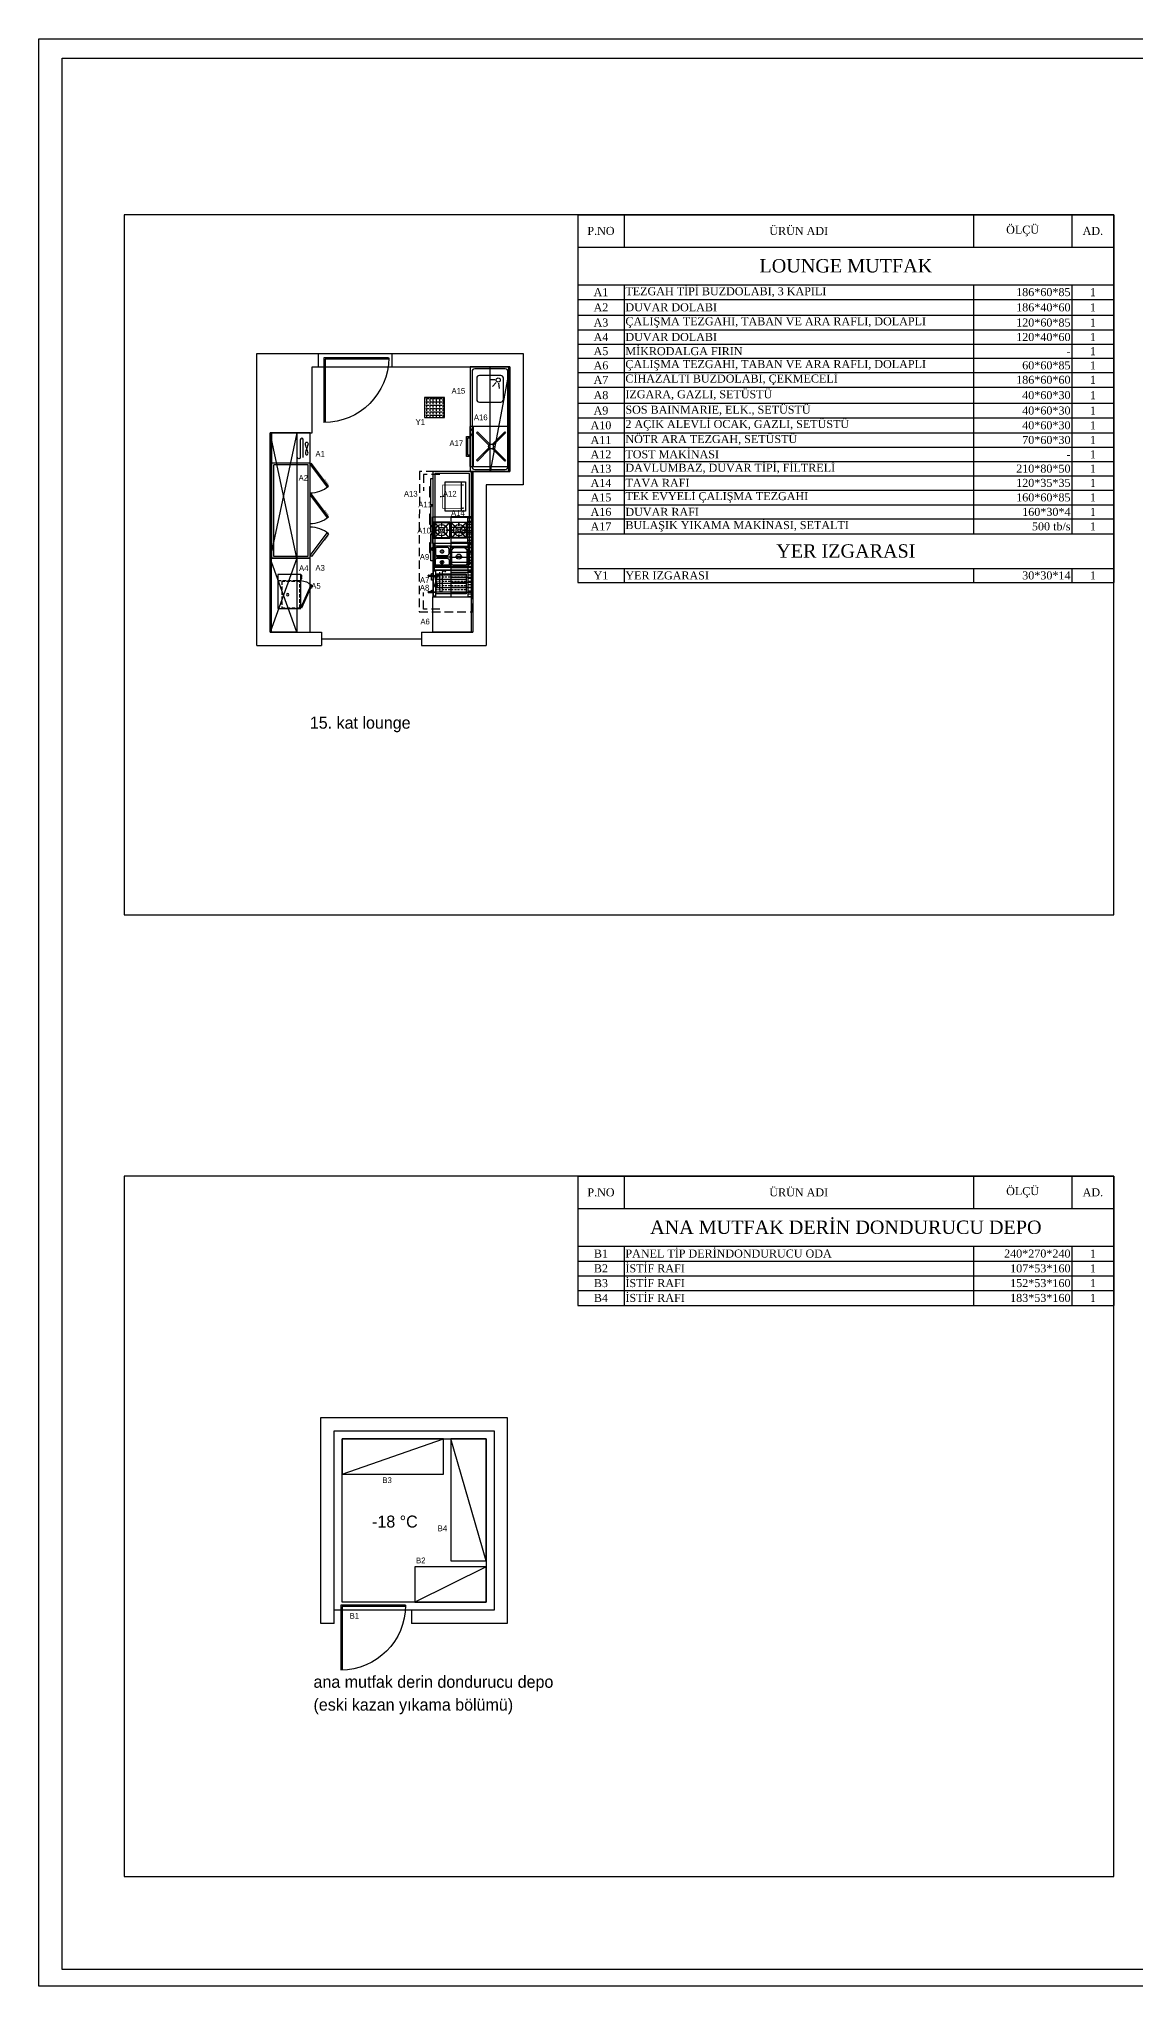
# Model space of a CAD drawing. Header units: centimetres. Extents: x 10321 to 16377, y 5009 to 10690.
# Drawn here: x 10784 to 12429, y 5009 to 7930 of the extents above; entities that cross this region are included whole.
import ezdxf
from ezdxf.enums import TextEntityAlignment as Align

# ---------------------------------------------------------------- set-up
doc = ezdxf.new("R2010")
doc.units = ezdxf.units.CM
doc.header["$MEASUREMENT"] = 0
doc.linetypes.add('DASHED', pattern=[0.75, 0.5, -0.25])
doc.linetypes.add('HIDDENX2', pattern=[19.05, 12.7, -6.35])
for name, color, linetype in [('kapı ABD', 55, 'Continuous'), ('MUTFAKEKİPMAN', 1, 'Continuous'), ('S2000-025 Antet', 7, 'Continuous')]:
    doc.layers.add(name, color=color, linetype=linetype)
doc.layers.add('xxx_Auto_Duvar_Duvar Plan Kesit', color=7, linetype='Continuous', lineweight=30)
doc.styles.add('Halil 1', font='times.ttf', dxfattribs={"height": 12})
doc.styles.add('TAKSİM', font='GOTHIC.TTF', dxfattribs={"height": 20})

# ---------------------------------------------------------------- blocks, each defined once
blk = doc.blocks.new('ertye')
at = {"color": 7}
for points in [[(5346.8, 6525.2), (5429.2, 6477.7), (5381.6, 6395.3)], [(5347.8, 6526.9), (5431.8, 6478.4), (5383.3, 6394.3)]]:
    blk.add_lwpolyline(points, dxfattribs=at)
blk.add_arc((5431.8, 6478.4), 97.1, 150, 240, dxfattribs=at)
blk = doc.blocks.new('A$C194B1B5F')
at = {"layer": 'MUTFAKEKİPMAN'}
h = blk.add_hatch(dxfattribs=at)
h.set_pattern_fill('ANSI31', color=256, scale=1.5, angle=45, style=0)
h.set_pattern_definition([(90, (-3201.7327, -4983.714), (-4.7625, 9e-16), [])])
h.paths.add_polyline_path([(40, 59.9), (40, 66.9), (0, 66.9), (0, 59.9)])
h = blk.add_hatch(dxfattribs=at)
h.set_pattern_fill('ANSI33', color=256, angle=45, style=0)
h.set_pattern_definition([(90, (-3201.7327, -4983.714), (-6.35, 1e-15), []), (90, (-3198.5577, -4980.539), (-6.35, 1e-15), [3.175, -1.5875])])
h.paths.add_polyline_path([(35.5, 57.2), (5.5, 57.2), (5.5, 12.2), (35.5, 12.2)])
h = blk.add_hatch(dxfattribs=at)
h.set_pattern_fill('ANSI32', color=256, style=0)
h.set_pattern_definition([(45, (-4252.5, -7757.06717), (-0.265165043, 0.265165043), []), (45, (-4252.3232, -7757.06717), (-0.265165043, 0.265165043), [])])
h.paths.add_polyline_path([(9.1, 7.9), (7.7, 7.9), (7.7, 6.9), (9.1, 6.9)])
h.paths.add_polyline_path([(9.1, 8.7), (8.8, 8.7), (8.8, 14.5), (8.7, 15.9), (8.1, 15.9), (8.1, 14.5), (8.1, 8.7), (7.8, 8.7), (7.7, 7.9), (9.1, 7.9)])
h.paths.add_polyline_path([(9.2, 4.9), (7.6, 4.9), (7.5, 0.8, 0.437405), (8.2, 0), (8.6, 0, 0.437405), (9.3, 0.8)])
h.paths.add_polyline_path([(9.1, 6.9), (7.7, 6.9), (7.6, 4.9), (9.2, 4.9)])
h.paths.add_polyline_path([(8.6, 17.2), (8.2, 17.2), (8.1, 15.9), (8.7, 15.9)])
h = blk.add_hatch(dxfattribs=at)
h.set_pattern_fill('ANSI32', color=256, style=0)
h.set_pattern_definition([(135, (4293.5577, -7757.06717), (0.265165043, 0.265165043), []), (135, (4293.3809, -7757.06717), (0.265165043, 0.265165043), [])])
h.paths.add_polyline_path([(32, 7.9), (33.3, 7.9), (33.4, 6.9), (31.9, 6.9)])
h.paths.add_polyline_path([(32, 8.7), (32.3, 8.7), (32.3, 14.5), (32.4, 15.9), (32.9, 15.9), (33, 14.5), (33, 8.7), (33.3, 8.7), (33.3, 7.9), (32, 7.9)])
h.paths.add_polyline_path([(31.9, 4.9), (33.4, 4.9), (33.6, 0.8, -0.437405), (32.9, 0), (32.4, 0, -0.437405), (31.7, 0.8)])
h.paths.add_polyline_path([(31.9, 6.9), (33.4, 6.9), (33.4, 4.9), (31.9, 4.9)])
h.paths.add_polyline_path([(32.5, 17.2), (32.8, 17.2), (32.9, 15.9), (32.4, 15.9)])
for p, q in [((7.5, 0.8), (7.8, 8.7)), ((7.8, 8.7), (7.5, 0.8)), ((7.8, 8.7), (8.1, 8.7)), ((8.1, 8.7), (7.8, 8.7)), ((8.1, 9.5), (8.2, 12.2)), ((8.1, 8.7), (8.1, 9.5)), ((8.2, 12.2), (8.6, 12.2)), ((8.6, 12.2), (8.2, 12.2)), ((8.8, 9.5), (8.6, 12.2)), ((8.8, 8.7), (8.8, 9.5)), ((9.1, 8.7), (8.8, 8.7)), ((9.3, 0.8), (9.1, 8.7)), ((31.7, 0.8), (32, 8.7)), ((32, 8.7), (32.3, 8.7)), ((32.3, 9.5), (32.5, 12.2)), ((32.3, 8.7), (32.3, 9.5)), ((32.8, 12.2), (32.5, 12.2)), ((32.5, 12.2), (32.8, 12.2)), ((33, 9.5), (32.8, 12.2)), ((33, 8.7), (33, 9.5)), ((33.3, 8.7), (33, 8.7)), ((33, 8.7), (33.3, 8.7)), ((33.6, 0.8), (33.3, 8.7)), ((33.3, 8.7), (33.6, 0.8)), ((8.6, 0), (8.2, 0)), ((8.2, 0), (8.6, 0)), ((32.4, 0), (32.9, 0)), ((32.9, 0), (32.4, 0))]:
    blk.add_line(p, q, dxfattribs=at)
for points in [[(0, 6.9), (40, 6.9), (40, 66.9), (0, 66.9)], [(0, 66.9), (40, 66.9), (40, 59.9), (0, 59.9)], [(5.5, 57.2), (35.5, 57.2), (35.5, 12.2), (5.5, 12.2)], [(1, 10.9), (39, 10.9), (39, 7.9), (1, 7.9)], [(5, 6.9), (15, 6.9), (15, 4.9), (5, 4.9)], [(30.1, 6.9), (33.7, 6.9), (33.7, 5.4), (30.1, 5.4)], [(31, 5.4), (32.5, 5.4), (32.5, 4), (31, 4)]]:
    blk.add_lwpolyline(points, close=True, dxfattribs=at)
for centre, start, end in [((8.2, 0.7), 175.5008, 270), ((8.2, 0.7), 175.5008, 270), ((8.6, 0.7), 270, 4.4992), ((32.4, 0.7), 175.5008, 270), ((32.9, 0.7), 270, 4.4992), ((32.9, 0.7), 270, 4.4992)]:
    blk.add_arc(centre, 0.706, start, end, dxfattribs=at)
blk = doc.blocks.new('A$C7C685114')
at = {"layer": 'MUTFAKEKİPMAN'}
h = blk.add_hatch(dxfattribs=at)
h.set_pattern_fill('ANSI31', color=256, scale=1.5, angle=45, style=0)
h.set_pattern_definition([(90, (-2258.432, -7204.478), (-4.7625, 9e-16), [])])
h.paths.add_polyline_path([(40, 55.6), (40, 62.6), (0, 62.6), (0, 55.6)])
for p, q in [((0, 62.6), (40, 62.6)), ((0, 2.6), (0, 62.6)), ((40, 62.6), (40, 2.6)), ((40, 55.6), (0, 55.6)), ((40, 2.6), (0, 2.6))]:
    blk.add_line(p, q, dxfattribs=at)
for points in [[(7.8, 54.1), (32.2, 54.1), (32.2, 29.7), (7.8, 29.7), (7.8, 54.1)], [(7.8, 4.1), (32.2, 4.1), (32.2, 28.6), (7.8, 28.6), (7.8, 4.1)]]:
    blk.add_lwpolyline(points, dxfattribs=at)
for points in [[(20.2, 53.3), (20.2, 48.4, -0.414214), (20, 48.3), (20, 48.3, -0.414214), (19.8, 48.4), (19.8, 53.3), (9.9, 53.3, 0.668179), (9.6, 52.6), (16.4, 45.8, -0.810443), (16.1, 45.5), (9, 52.6, 0.668179), (8.6, 52.4), (8.6, 42.1), (13.5, 42.1, -0.414214), (13.6, 41.9), (13.6, 41.9, -0.414214), (13.5, 41.7), (8.6, 41.7), (8.6, 31.8, 0.668179), (9.3, 31.5), (16.1, 38.3, -0.810443), (16.4, 38), (9.3, 30.9, 0.668179), (9.5, 30.5), (19.8, 30.5), (19.8, 35.4, -0.414214), (20, 35.5), (20, 35.5, -0.414214), (20.2, 35.4), (20.2, 30.5), (30.1, 30.5, 0.668179), (30.4, 31.2), (23.6, 38, -0.810443), (23.9, 38.3), (31, 31.2, 0.668179), (31.4, 31.4), (31.4, 41.7), (26.5, 41.7, -0.414214), (26.4, 41.9), (26.4, 41.9, -0.414214), (26.5, 42.1), (31.4, 42.1), (31.4, 52.4, 0.668179), (31, 52.6), (23.9, 45.5, -0.810443), (23.6, 45.8), (30.4, 52.6, 0.668179), (30.1, 53.3)], [(20.2, 5), (20.2, 9.8, 0.414214), (20, 10), (20, 10, 0.414214), (19.8, 9.8), (19.8, 5), (9.9, 5, -0.668179), (9.6, 5.7), (16.4, 12.5, 0.810443), (16.1, 12.7), (9, 5.7, -0.668179), (8.6, 5.9), (8.6, 16.1), (13.5, 16.1, 0.414214), (13.6, 16.3), (13.6, 16.4, 0.414214), (13.5, 16.6), (8.6, 16.6), (8.6, 26.4, -0.668179), (9.3, 26.7), (16.1, 19.9, 0.810443), (16.4, 20.3), (9.3, 27.3, -0.668179), (9.5, 27.7), (19.8, 27.7), (19.8, 22.9, 0.414214), (20, 22.7), (20, 22.7, 0.414214), (20.2, 22.9), (20.2, 27.7), (30.1, 27.7, -0.668179), (30.4, 27), (23.6, 20.2, 0.810443), (23.9, 20), (31, 27, -0.668179), (31.4, 26.8), (31.4, 16.6), (26.5, 16.6, 0.414214), (26.4, 16.4), (26.4, 16.3, 0.414214), (26.5, 16.1), (31.4, 16.1), (31.4, 5.9, -0.668179), (31, 5.7), (23.9, 12.7, 0.810443), (23.6, 12.5), (30.4, 5.7, -0.668179), (30.1, 5)]]:
    blk.add_lwpolyline(points, format="xyb", close=True, dxfattribs=at)
for points in [[(12.4, 2.6), (15.6, 2.6), (15.6, 1.3), (12.4, 1.3)], [(13.3, 1.3), (14.7, 1.3), (14.7, 0), (13.3, 0)], [(24.4, 2.6), (27.6, 2.6), (27.6, 1.3), (24.4, 1.3)], [(25.3, 1.3), (26.7, 1.3), (26.7, 0), (25.3, 0)]]:
    blk.add_lwpolyline(points, close=True, dxfattribs=at)
for centre, radius in [((20, 42.3), 8.6), ((20, 42.3), 4.52), ((20, 42.3), 2.08), ((20, 15.9), 8.6), ((20, 15.9), 4.52), ((20, 15.9), 2.08)]:
    blk.add_circle(centre, radius, dxfattribs=at)
blk = doc.blocks.new('A$C3F2123D1')
at = {"layer": 'MUTFAKEKİPMAN'}
h = blk.add_hatch(dxfattribs=at)
h.set_pattern_fill('ANSI31', color=256, scale=1.5, angle=45, style=0)
h.set_pattern_definition([(90, (-3928.432, -4972.946), (-4.7625, 9e-16), [])])
h.paths.add_polyline_path([(40, 55.9), (40, 62.9), (0, 62.9), (0, 55.9)])
blk.add_line((0, 4.9), (40, 4.9), dxfattribs=at)
for points in [[(0, 2.9), (40, 2.9), (40, 62.9), (0, 62.9)], [(0, 62.9), (40, 62.9), (40, 55.9), (0, 55.9)], [(3.8, 29.4), (3.8, 55.9), (36.3, 55.9), (36.3, 29.4)], [(20, 4.9), (20, 29.4), (3.8, 29.4), (3.8, 4.9)], [(20, 45.9), (20, 38.4), (19.2, 38.4), (19.2, 45.9)], [(20, 4.9), (20, 29.4), (36.2, 29.4), (36.2, 4.9)], [(9.9, 2.9), (6.3, 2.9), (6.3, 1.5), (9.9, 1.5)], [(9, 1.5), (7.5, 1.5), (7.5, 0), (9, 0)], [(14.6, 17.2), (9.4, 17.2), (9.4, 16.6), (14.6, 16.6)], [(25.5, 17.2), (30.7, 17.2), (30.7, 16.6), (25.5, 16.6)]]:
    blk.add_lwpolyline(points, close=True, dxfattribs=at)
for points in [[(5.8, 37.4), (5.8, 48.9, -0.414214), (10.8, 53.9), (29.3, 53.9, -0.414214), (34.3, 48.9), (34.3, 37.4, -0.375011), (29.3, 31.4), (10.8, 31.4, -0.375011)], [(18, 9.9), (18, 24.4, 0.414214), (15, 27.4), (8.8, 27.4, 0.414214), (5.8, 24.4), (5.8, 9.9, 0.414214), (8.8, 6.9), (15, 6.9, 0.414214)], [(22, 9.9), (22, 24.4, -0.414214), (25, 27.4), (31.2, 27.4, -0.414214), (34.2, 24.4), (34.2, 9.9, -0.414214), (31.2, 6.9), (25, 6.9, -0.414214)]]:
    blk.add_lwpolyline(points, format="xyb", close=True, dxfattribs=at)
for centre, radius in [((19.6, 42.1), 3.82), ((12, 16.9), 2.68), ((28.1, 16.9), 2.68)]:
    blk.add_circle(centre, radius, dxfattribs=at)
blk = doc.blocks.new('A$C05067062')
at = {"layer": 'MUTFAKEKİPMAN'}
for p, q in [((37.3, 137.5), (29.4, 137.5)), ((39, 133.6), (33.9, 127.5)), ((42.8, 132.3), (43.9, 124.5))]:
    blk.add_line(p, q, dxfattribs=at)
for points in [[(0, 157), (0, 0), (60, 0), (60, 157)], [(58, 157), (58, 0), (60, 0), (60, 157)]]:
    blk.add_lwpolyline(points, close=True, dxfattribs=at)
for points in [[(3, 150), (3, 7, 0.414214), (7, 3), (53, 3, 0.414214), (57, 7), (57, 150, 0.414214), (53, 154), (7, 154, 0.414214)], [(10, 140), (10, 108, 0.414214), (14, 104), (46, 104, 0.414214), (50, 108), (50, 140, 0.414214), (46, 144), (14, 144, 0.414214)]]:
    blk.add_lwpolyline(points, format="xyb", close=True, dxfattribs=at)
blk.add_circle((42.3, 137.3), 3.19, dxfattribs=at)
blk = doc.blocks.new('A$C16AF2D51')
at = {"layer": 'MUTFAKEKİPMAN'}
blk.add_line((6.6, 10), (10.6, 10), dxfattribs=at)
for points in [[(0, 64), (0, 10), (60, 10), (60, 64)], [(0, 64), (0, 5), (60, 5), (60, 64)], [(3, 10), (6.6, 10), (6.6, 8.5), (3, 8.5)], [(4, 8.5), (5.4, 8.5), (5.4, 7.1), (4, 7.1)], [(10.6, 10), (14.3, 10), (14.3, 8.5), (10.6, 8.5)], [(11.6, 8.5), (13.1, 8.5), (13.1, 7.1), (11.6, 7.1)], [(45, 0), (15, 0), (15, 5), (45, 5)], [(43, 2), (17, 2), (17, 5), (43, 5)]]:
    blk.add_lwpolyline(points, close=True, dxfattribs=at)
for points in [[(8.1, 57.4), (9.5, 58.8)], [(9.5, 58.8), (28.2, 40.1)], [(31.9, 40.2), (50.5, 58.8)], [(50.5, 58.8), (51.9, 57.4)], [(8.1, 57.4), (26.8, 38.7)], [(26.7, 35.1), (8.1, 16.4)], [(28.1, 33.6), (9.5, 15)], [(31.8, 33.7), (50.5, 15)], [(33.2, 35.2), (51.9, 16.4)], [(33.3, 38.8), (51.9, 57.4)], [(9.5, 15), (8.1, 16.4)], [(50.5, 15), (51.9, 16.4)]]:
    blk.add_lwpolyline(points, dxfattribs=at)
blk.add_circle((30, 36.9), 3.63, dxfattribs=at)
blk = doc.blocks.new('A$C67BA2794')
at = {"layer": 'MUTFAKEKİPMAN'}
blk.add_lwpolyline([(0, 7.6), (44, 7.6), (44, 38), (0, 38)], close=True, dxfattribs=at)
blk.add_lwpolyline([(44, 31.5), (0, 31.5)], dxfattribs=at)
for points, const_width in [([(3.5, 34.4), (5.8, 34.4)], 2), ([(4.6, 34), (4.6, 4.1), (22, 4.1)], 1), ([(39.4, 34), (39.4, 4.1), (22, 4.1)], 1), ([(40.5, 34.4), (38.2, 34.4)], 2)]:
    blk.add_lwpolyline(points, dxfattribs=dict(at, const_width=const_width))
blk.add_lwpolyline([(21.9, 7.5, 1, 1, 0), (21.9, 3.7, 1, 2, 0), (21.9, 0, 2, 2, 0)], format="xyseb", dxfattribs=at)
blk = doc.blocks.new('A$C5ACE57BF')
at = {"layer": 'MUTFAKEKİPMAN', "linetype": 'DASHED', "ltscale": 10}
blk.add_line((9, 51.9), (9, 17.5), dxfattribs=at)
at = {"layer": 'MUTFAKEKİPMAN'}
for points in [[(0, 51.9), (51, 51.9), (51, 17.5), (0, 17.5)], [(0.9, 17.5), (3.2, 17.5), (3.2, 16.3), (0.9, 16.3)], [(4.2, 17.5), (6.4, 17.5), (6.4, 16.3), (4.2, 16.3)], [(16, 1.1), (50.5, 16.7), (50, 17.5), (15.4, 1.9)], [(16, 1.1), (17.9, 2.4), (18.6, 1.3), (16.7, 0)]]:
    blk.add_lwpolyline(points, close=True, dxfattribs=at)
at = {"layer": 'MUTFAKEKİPMAN', "linetype": 'DASHED', "ltscale": 10}
blk.add_lwpolyline([(10.4, 46.1), (49.6, 46.1), (49.6, 19), (10.4, 19)], close=True, dxfattribs=at)
at = {"layer": 'MUTFAKEKİPMAN'}
blk.add_circle((30.2, 37.5), 1.85, dxfattribs=at)
blk.add_arc((36.1, 19.5), 27.2, 184.2771, 220.3659, dxfattribs=at)
blk = doc.blocks.new('A$C6D831CA6')
at = {"layer": 'MUTFAKEKİPMAN'}
for points in [[(80, 87.8), (45.9, 62), (47.4, 60), (81.5, 85.8)], [(125.9, 87.8), (91.8, 62), (93.4, 60), (127.5, 85.8)], [(151.3, 87.7), (185.5, 62.1), (184, 60), (149.8, 85.6)], [(0, 60), (0, 0), (188, 0), (188, 60)], [(16.4, 57), (17.9, 56.8), (19.6, 56.3), (21.5, 55.7), (23.4, 55), (25.4, 54.2), (27.2, 53.6), (28.9, 53.1), (30.4, 53), (31.5, 53.1), (32.3, 53.6), (32.8, 54.2), (33, 55), (32.8, 55.7), (32.3, 56.3), (31.5, 56.8), (30.4, 57), (28.9, 56.8), (27.2, 56.3), (25.4, 55.7), (23.4, 55), (21.5, 54.2), (19.6, 53.6), (17.9, 53.1), (16.4, 53), (15.3, 53.1), (14.5, 53.6), (14, 54.2), (13.8, 55), (14, 55.7), (14.5, 56.3), (15.3, 56.8)], [(0, 2), (188, 2), (188, 0), (0, 0)]]:
    blk.add_lwpolyline(points, close=True, dxfattribs=at)
at = {"layer": 'MUTFAKEKİPMAN', "const_width": 0.428}
for points in [[(77.7, 86.1), (76.7, 87.4), (71.1, 83.2), (69.6, 82.1)], [(123.7, 86.1), (122.7, 87.4), (117.1, 83.2), (115.6, 82.1)], [(153.6, 86), (154.6, 87.3), (160.2, 83.1), (161.7, 82)]]:
    blk.add_lwpolyline(points, dxfattribs=at)
at = {"layer": 'MUTFAKEKİPMAN'}
blk.add_lwpolyline([(45, 0), (45, 60)], dxfattribs=at)
for points in [[(37, 49.7), (10.3, 49.7, 1), (10.3, 45.3)], [(10.3, 45.3), (37, 45.3, -1), (37, 41)]]:
    blk.add_lwpolyline(points, format="xyb", dxfattribs=at)
at = {"layer": 'MUTFAKEKİPMAN', "linetype": 'DASHED'}
blk.add_lwpolyline([(48, 5), (185, 5), (185, 57), (48, 57)], close=True, dxfattribs=at)
at = {"layer": 'MUTFAKEKİPMAN'}
for centre, start, end in [((47.4, 60), 0, 40.5092), ((93.4, 60), 0, 40.5092), ((184, 60), 139.755, 180)]:
    blk.add_arc(centre, 42.7, start, end, dxfattribs=at)
blk = doc.blocks.new('*T71')
at = {"color": 0, "linetype": 'ByBlock', "lineweight": -2, "transparency": 16777216}
for p, q in [((0, 0), (804.3, 0)), ((0, 0), (0, -193.5)), ((69.3, 0), (69.3, -48.2)), ((593.5, 0), (593.5, -48.2)), ((741.3, 0), (741.3, -48.2)), ((804.3, 0), (804.3, -193.5)), ((0, -48.2), (804.3, -48.2)), ((0, -104.8), (804.3, -104.8)), ((69.3, -104.8), (69.3, -193.5)), ((593.5, -104.8), (593.5, -193.5)), ((741.3, -104.8), (741.3, -193.5)), ((0, -127), (804.3, -127)), ((0, -149.1), (804.3, -149.1)), ((0, -171.3), (804.3, -171.3)), ((0, -193.5), (804.3, -193.5))]:
    blk.add_line(p, q, dxfattribs=at)
at = {"color": 0, "transparency": 16777216, "style": 'Halil 1'}
for s, insert, char_height, width, attachment_point in [('P.NO', (34.6, -24.1), 12, 39.257, 5), ('ÜRÜN ADI', (331.4, -24.1), 12, 494.265, 5), ('ÖLÇÜ', (667.4, -24.1), 12, 117.737, 5), ('AD.', (772.8, -24.1), 12, 33.034, 5), ('ANA MUTFAK DERİN DONDURUCU DEPO', (402.1, -76.5), 20, 774.293, 5), ('B1', (34.6, -115.9), 12, 65.257, 5), ('PANEL TİP DERİNDONDURUCU ODA', (71.3, -115.9), 12, 520.265, 4), ('240*270*240', (739.3, -115.9), 12, 143.737, 6), ('1', (772.8, -115.9), 12, 59.034, 5), ('B2', (34.6, -138.1), 12, 65.257, 5), ('İSTİF RAFI', (71.3, -138.1), 12, 520.265, 4), ('107*53*160', (739.3, -138.1), 12, 143.737, 6), ('1', (772.8, -138.1), 12, 59.034, 5), ('B3', (34.6, -160.2), 12, 65.257, 5), ('İSTİF RAFI', (71.3, -160.2), 12, 520.265, 4), ('İSTİF RAFI', (71.3, -182.4), 12, 520.265, 4), ('152*53*160', (739.3, -160.2), 12, 143.737, 6), ('1', (772.8, -160.2), 12, 59.034, 5), ('B4', (34.6, -182.4), 12, 65.257, 5), ('183*53*160', (739.3, -182.4), 12, 143.737, 6), ('1', (772.8, -182.4), 12, 59.034, 5)]:
    blk.add_mtext(s, dxfattribs=dict(at, insert=insert, char_height=char_height, width=width, attachment_point=attachment_point))
blk = doc.blocks.new('*T72')
at = {"color": 0, "linetype": 'ByBlock', "lineweight": -2, "transparency": 16777216}
for p, q in [((0, 0), (804.3, 0)), ((0, 0), (0, -551.4)), ((69.3, 0), (69.3, -48.2)), ((593.5, 0), (593.5, -48.2)), ((741.3, 0), (741.3, -48.2)), ((804.3, 0), (804.3, -551.4)), ((0, -48.2), (804.3, -48.2)), ((0, -104.8), (804.3, -104.8)), ((69.3, -104.8), (69.3, -478.2)), ((593.5, -104.8), (593.5, -478.2)), ((741.3, -104.8), (741.3, -478.2)), ((0, -127), (804.3, -127)), ((0, -150.4), (804.3, -150.4)), ((0, -172.5), (804.3, -172.5)), ((0, -193.8), (804.3, -193.8)), ((0, -215), (804.3, -215)), ((0, -236.3), (804.3, -236.3)), ((0, -258.5), (804.3, -258.5)), ((0, -282.4), (804.3, -282.4)), ((0, -304.5), (804.3, -304.5)), ((0, -326.7), (804.3, -326.7)), ((0, -348.4), (804.3, -348.4)), ((0, -369.7), (804.3, -369.7)), ((0, -391.4), (804.3, -391.4)), ((0, -412.7), (804.3, -412.7)), ((0, -434.8), (804.3, -434.8)), ((0, -456.1), (804.3, -456.1)), ((0, -478.2), (804.3, -478.2)), ((0, -530.2), (804.3, -530.2)), ((0, -551.4), (804.3, -551.4)), ((69.3, -530.2), (69.3, -551.4)), ((593.5, -530.2), (593.5, -551.4)), ((741.3, -530.2), (741.3, -551.4))]:
    blk.add_line(p, q, dxfattribs=at)
at = {"color": 0, "transparency": 16777216, "style": 'Halil 1'}
for s, insert, char_height, width, attachment_point in [('P.NO', (34.6, -24.1), 12, 39.257, 5), ('ÜRÜN ADI', (331.4, -24.1), 12, 494.265, 5), ('ÖLÇÜ', (667.4, -24.1), 12, 117.737, 5), ('AD.', (772.8, -24.1), 12, 33.034, 5), ('LOUNGE MUTFAK', (402.1, -76.5), 20, 774.293, 5), ('A1', (34.6, -115.9), 12, 65.257, 5), ('TEZGAH TİPİ BUZDOLABI, 3 KAPILI', (71.3, -115.9), 12, 520.265, 4), ('186*60*85', (739.3, -115.9), 12, 143.737, 6), ('1', (772.8, -115.9), 12, 59.034, 5), ('A2', (34.6, -138.7), 12, 65.257, 5), ('DUVAR DOLABI', (71.3, -138.7), 12, 520.265, 4), ('186*40*60', (739.3, -138.7), 12, 143.737, 6), ('1', (772.8, -138.7), 12, 59.034, 5), ('A3', (34.6, -161.5), 12, 65.257, 5), ('ÇALIŞMA TEZGAHI, TABAN VE ARA RAFLI, DOLAPLI', (71.3, -161.5), 12, 520.265, 4), ('120*60*85', (739.3, -161.5), 12, 143.737, 6), ('1', (772.8, -161.5), 12, 59.034, 5), ('A4', (34.6, -183.2), 12, 65.257, 5), ('A5', (34.6, -204.4), 12, 65.257, 5), ('DUVAR DOLABI', (71.3, -183.2), 12, 520.265, 4), ('MİKRODALGA FIRIN', (71.3, -204.4), 12, 520.265, 4), ('120*40*60', (739.3, -183.2), 12, 143.737, 6), ('1', (772.8, -183.2), 12, 59.034, 5), ('1', (772.8, -204.4), 12, 59.034, 5), ('A6', (34.6, -225.7), 12, 65.257, 5), ('ÇALIŞMA TEZGAHI, TABAN VE ARA RAFLI, DOLAPLI', (71.3, -225.7), 12, 520.265, 4), ('60*60*85', (739.3, -225.7), 12, 143.737, 6), ('-', (739.3, -204.4), 12, 143.737, 6), ('1', (772.8, -225.7), 12, 59.034, 5), ('A7', (34.6, -247.4), 12, 65.257, 5), ('IZGARA, GAZLI, SETÜSTÜ', (71.3, -270.4), 12, 520.265, 4), ('CİHAZALTI BUZDOLABI, ÇEKMECELİ', (71.3, -247.4), 12, 520.265, 4), ('186*60*60', (739.3, -247.4), 12, 143.737, 6), ('1', (772.8, -247.4), 12, 59.034, 5), ('A8', (34.6, -270.4), 12, 65.257, 5), ('A9', (34.6, -293.5), 12, 65.257, 5), ('SOS BAINMARIE, ELK., SETÜSTÜ', (71.3, -293.5), 12, 520.265, 4), ('40*60*30', (739.3, -270.4), 12, 143.737, 6), ('40*60*30', (739.3, -293.5), 12, 143.737, 6), ('1', (772.8, -270.4), 12, 59.034, 5), ('1', (772.8, -293.5), 12, 59.034, 5), ('A10', (34.6, -315.6), 12, 65.257, 5), ('2 AÇIK ALEVLİ OCAK, GAZLI, SETÜSTÜ', (71.3, -315.6), 12, 520.265, 4), ('40*60*30', (739.3, -315.6), 12, 143.737, 6), ('1', (772.8, -315.6), 12, 59.034, 5), ('A11', (34.6, -337.6), 12, 65.257, 5), ('TOST MAKİNASI', (71.3, -359.1), 12, 520.265, 4), ('NÖTR ARA TEZGAH, SETÜSTÜ', (71.3, -337.6), 12, 520.265, 4), ('70*60*30', (739.3, -337.6), 12, 143.737, 6), ('1', (772.8, -337.6), 12, 59.034, 5), ('A12', (34.6, -359.1), 12, 65.257, 5), ('A13', (34.6, -380.6), 12, 65.257, 5), ('DAVLUMBAZ, DUVAR TİPİ, FİLTRELİ', (71.3, -380.6), 12, 520.265, 4), ('210*80*50', (739.3, -380.6), 12, 143.737, 6), ('-', (739.3, -359.1), 12, 143.737, 6), ('1', (772.8, -359.1), 12, 59.034, 5), ('1', (772.8, -380.6), 12, 59.034, 5), ('A14', (34.6, -402), 12, 65.257, 5), ('TAVA RAFI', (71.3, -402), 12, 520.265, 4), ('120*35*35', (739.3, -402), 12, 143.737, 6), ('1', (772.8, -402), 12, 59.034, 5), ('A15', (34.6, -423.8), 12, 65.257, 5), ('TEK EVYELİ ÇALIŞMA TEZGAHI', (71.3, -423.8), 12, 520.265, 4), ('160*60*85', (739.3, -423.8), 12, 143.737, 6), ('1', (772.8, -423.8), 12, 59.034, 5), ('A16', (34.6, -445.5), 12, 65.257, 5), ('A17', (34.6, -467.2), 12, 65.257, 5), ('DUVAR RAFI', (71.3, -445.5), 12, 520.265, 4), ('BULAŞIK YIKAMA MAKİNASI, SETALTI', (71.3, -467.2), 12, 520.265, 4), ('160*30*4', (739.3, -445.5), 12, 143.737, 6), ('500 tb/s', (739.3, -467.2), 12, 143.737, 6), ('1', (772.8, -445.5), 12, 59.034, 5), ('1', (772.8, -467.2), 12, 59.034, 5), ('YER IZGARASI', (402.1, -504.2), 20, 800.293, 5), ('Y1', (34.6, -540.8), 12, 65.257, 5), ('YER IZGARASI', (71.3, -540.8), 12, 520.265, 4), ('30*30*14', (739.3, -540.8), 12, 143.737, 6), ('1', (772.8, -540.8), 12, 59.034, 5)]:
    blk.add_mtext(s, dxfattribs=dict(at, insert=insert, char_height=char_height, width=width, attachment_point=attachment_point))
blk = doc.blocks.new('A$C24163684')
at = {"layer": 'MUTFAKEKİPMAN'}
blk.add_line((62.6, 0), (62.6, 188), dxfattribs=at)
for points in [[(2, 138.1), (2, 177.7), (4.6, 177.7), (4.6, 138.1)], [(4.6, 0), (64.6, 0), (64.6, 188), (4.6, 188)], [(59.6, 48), (59.6, 185), (7.6, 185), (7.6, 48)], [(2, 150.2), (2, 165.1), (0, 165.1), (0, 150.2)], [(2, 108.9), (2, 123.9), (0, 123.9), (0, 108.9)], [(2, 96.8), (2, 136.4), (4.6, 136.4), (4.6, 96.8)], [(2, 54.2), (2, 93.8), (4.6, 93.8), (4.6, 54.2)], [(2, 66.3), (2, 81.2), (0, 81.2), (0, 66.3)], [(7.6, 16.4), (7.8, 17.9), (8.2, 19.6), (8.9, 21.5), (9.6, 23.4), (10.4, 25.4), (11, 27.2), (11.5, 28.9), (11.6, 30.4), (11.5, 31.5), (11, 32.3), (10.4, 32.8), (9.6, 33), (8.9, 32.8), (8.2, 32.3), (7.8, 31.5), (7.6, 30.4), (7.8, 28.9), (8.2, 27.2), (8.9, 25.4), (9.6, 23.4), (10.4, 21.5), (11, 19.6), (11.5, 17.9), (11.6, 16.4), (11.5, 15.3), (11, 14.5), (10.4, 14), (9.6, 13.8), (8.9, 14), (8.2, 14.5), (7.8, 15.3)]]:
    blk.add_lwpolyline(points, close=True, dxfattribs=at)
blk.add_lwpolyline([(62.6, 45), (4.6, 45)], dxfattribs=at)
for points in [[(14.9, 37), (14.9, 10.3, 1), (19.3, 10.3)], [(19.3, 10.3), (19.3, 37, -1), (23.6, 37)]]:
    blk.add_lwpolyline(points, format="xyb", dxfattribs=at)

msp = doc.modelspace()

# ---------------------------------------------------------------- hatches: boundary and pattern name
at = {"layer": 'MUTFAKEKİPMAN'}
h = msp.add_hatch(dxfattribs=at)
h.set_pattern_fill('ANGLE', color=256, scale=18, angle=270)
h.set_pattern_definition([(270, (0, 0), (4.95, 8e-15), [3.6, -1.35]), (8e-14, (0, 0), (-8e-15, 4.95), [3.6, -1.35])])
h.paths.add_polyline_path([(11392.4, 7392), (11362.4, 7392), (11362.4, 7362), (11392.4, 7362)])
h = msp.add_hatch(dxfattribs=at)
h.set_pattern_fill('ANSI31', color=256, scale=60, angle=135)
h.set_pattern_definition([(180, (-122.3966, 19.896), (-4e-16, -7.5), [])])
h.paths.add_polyline_path([(11434.7, 7213), (11401.7, 7213), (11401.7, 7093), (11434.7, 7093)])

# ---------------------------------------------------------------- linework, layer by layer
for points in [[(10818.7, 7900.8), (14808.5, 7900.8), (14808.5, 5034.4), (10818.7, 5034.4)], [(10911.9, 6615.9), (12396.9, 6615.9), (12396.9, 7665.9), (10911.9, 7665.9)], [(10911.9, 5173.9), (12396.9, 5173.9), (12396.9, 6223.9), (10911.9, 6223.9)]]:
    msp.add_lwpolyline(points, close=True)
for p, q in [((11490.7, 7438), (11460.7, 7281)), ((11170.7, 7151), (11130.7, 7339)), ((11170.7, 7339), (11130.7, 7151)), ((11170.7, 7040), (11130.7, 7151)), ((11170.7, 7151), (11130.7, 7040)), ((11238.7, 5777.2), (11390.7, 5830.2)), ((11454.7, 5647.2), (11401.7, 5830.2)), ((11454.7, 5638.2), (11347.7, 5585.2))]:
    msp.add_line(p, q, dxfattribs=at)
for points in [[(11490.7, 7281), (11460.7, 7281), (11460.7, 7438), (11490.7, 7438)], [(11362.4, 7362), (11392.4, 7362), (11392.4, 7392), (11362.4, 7392)], [(11130.7, 7339), (11170.7, 7339), (11170.7, 7151), (11130.7, 7151)], [(11374.7, 7213), (11434.7, 7213), (11434.7, 7281), (11374.7, 7281)], [(11432.7, 7281), (11434.7, 7281), (11434.7, 7213), (11432.7, 7213)], [(11434.7, 7213), (11401.7, 7213), (11401.7, 7093), (11434.7, 7093)], [(11190.7, 7151), (11130.7, 7151), (11130.7, 7040), (11190.7, 7040)], [(11132.7, 7151), (11130.7, 7151), (11130.7, 7040), (11132.7, 7040)], [(11130.7, 7151), (11170.7, 7151), (11170.7, 7040), (11130.7, 7040)], [(11374.7, 7093), (11434.7, 7093), (11434.7, 7040), (11374.7, 7040)], [(11432.7, 7093), (11434.7, 7093), (11434.7, 7040), (11432.7, 7040)], [(11226.7, 5842.2), (11466.7, 5842.2), (11466.7, 5573.2), (11226.7, 5573.2)], [(11238.7, 5830.2), (11454.7, 5830.2), (11454.7, 5585.2), (11238.7, 5585.2)], [(11238.7, 5777.2), (11390.7, 5777.2), (11390.7, 5830.2), (11238.7, 5830.2)], [(11454.7, 5647.2), (11454.7, 5830.2), (11401.7, 5830.2), (11401.7, 5647.2)], [(11454.7, 5638.2), (11347.7, 5638.2), (11347.7, 5585.2), (11454.7, 5585.2)]]:
    msp.add_lwpolyline(points, close=True, dxfattribs=at)
at = {"layer": 'MUTFAKEKİPMAN', "linetype": 'HIDDENX2'}
msp.add_lwpolyline([(11434.7, 7281), (11354.7, 7281), (11354.5, 7070.5), (11434.5, 7070.5)], close=True, dxfattribs=at)
for points in [[(11385.5, 7276.7), (11360.9, 7276.7), (11360.9, 7252.1)], [(11385.5, 7074.8), (11360.9, 7074.8), (11360.9, 7099.4)]]:
    msp.add_lwpolyline(points, dxfattribs=at)
at = {"layer": 'S2000-025 Antet'}
msp.add_lwpolyline([(10783.7, 7929.8), (14818.5, 7929.8), (14818.5, 5009.4), (10783.7, 5009.4)], close=True, dxfattribs=at)
at = {"layer": 'xxx_Auto_Duvar_Duvar Plan Kesit', "lineweight": 30}
for p, q in [((11110.7, 7458), (11510.7, 7458)), ((11110.7, 7020), (11110.7, 7458)), ((11203.3, 7438), (11203.3, 7458)), ((11313.7, 7438), (11313.7, 7458)), ((11510.7, 7458), (11510.7, 7261)), ((11193.7, 7339), (11193.7, 7438)), ((11193.7, 7438), (11490.7, 7438)), ((11490.7, 7438), (11490.7, 7281)), ((11130.7, 7040), (11130.7, 7339)), ((11130.7, 7339), (11193.7, 7339)), ((11490.7, 7281), (11434.7, 7281)), ((11434.7, 7281), (11434.7, 7040)), ((11454.7, 7261), (11454.7, 7020)), ((11510.7, 7261), (11454.7, 7261)), ((11130.7, 7040), (11207.7, 7040)), ((11207.7, 7040), (11207.7, 7020)), ((11357.7, 7040), (11357.7, 7020)), ((11357.7, 7040), (11434.7, 7040)), ((11110.7, 7020), (11207.7, 7020)), ((11207.7, 7030), (11357.7, 7030)), ((11357.7, 7020), (11454.7, 7020)), ((11206.7, 5862.2), (11486.7, 5862.2)), ((11206.7, 5553.2), (11206.7, 5862.2)), ((11226.7, 5553.2), (11226.7, 5842.2)), ((11226.7, 5842.2), (11466.7, 5842.2)), ((11466.7, 5842.2), (11466.7, 5573.2)), ((11486.7, 5862.2), (11486.7, 5553.2)), ((11226.7, 5553.2), (11206.7, 5553.2)), ((11466.7, 5573.2), (11342.7, 5573.2)), ((11342.7, 5573.2), (11342.7, 5553.2)), ((11486.7, 5553.2), (11342.7, 5553.2))]:
    msp.add_line(p, q, dxfattribs=at)

# ---------------------------------------------------------------- block references
for name, p in [('*T72', (11592.6, 7665.9)), ('*T71', (11592.6, 6223.9))]:
    msp.add_blockref(name, p)
at = {"layer": 'kapı ABD', "xscale": -1, "rotation": 330.0000000000874}
msp.add_blockref('ertye', (12701.7, -2745.8), dxfattribs=at)
at = {"layer": 'MUTFAKEKİPMAN'}
for name, p in [('A$C05067062', (11430.7, 7281)), ('A$C24163684', (11370.1, 7093))]:
    msp.add_blockref(name, p, dxfattribs=at)
for name, p, rotation in [('A$C6D831CA6', (11130.7, 7339), 270), ('A$C16AF2D51', (11425.4, 7348.5), 270.0000000000002), ('A$C7C685114', (11372, 7213), 270), ('A$C3F2123D1', (11371.8, 7173), 270), ('A$C194B1B5F', (11367.8, 7133), 270)]:
    msp.add_blockref(name, p, dxfattribs=dict(at, rotation=rotation))
at = {"layer": 'MUTFAKEKİPMAN', "xscale": -1}
for name, p, rotation in [('A$C67BA2794', (11385.7, 7221.4), 270), ('A$C5ACE57BF', (11194.4, 7126.4), 90)]:
    msp.add_blockref(name, p, dxfattribs=dict(at, rotation=rotation))
at = {"layer": 'xxx_Auto_Duvar_Duvar Plan Kesit', "lineweight": 30, "xscale": -1, "rotation": 330.0000000000874}
msp.add_blockref('ertye', (12676.4, -874.8), dxfattribs=at)

# ---------------------------------------------------------------- texts
at = {"style": 'TAKSİM'}
for s, p in [('A15', (11413.2, 7397.6)), ('Y1', (11356.1, 7351)), ('A16', (11446.8, 7357.9)), ('A1', (11205.8, 7303.2)), ('A17', (11410.1, 7319.2)), ('A2', (11180.5, 7267.1)), ('A13', (11341.8, 7243.3)), ('A12', (11400.3, 7243.3)), ('A11', (11363.3, 7227.1)), ('A14', (11412.5, 7214.4)), ('A10', (11361.8, 7188.1)), ('A9', (11362.4, 7148.7)), ('A4', (11181.2, 7131.7)), ('A3', (11205.8, 7132.1)), ('A5', (11199.5, 7105.1)), ('A8', (11362.5, 7102.4)), ('A7', (11362.7, 7114)), ('A6', (11363.3, 7051.7)), ('B3', (11306.2, 5763.8)), ('B4', (11389.3, 5691.6)), ('B2', (11356.8, 5643.5)), ('B1', (11257.1, 5560.4))]:
    msp.add_text(s, height=8.64, dxfattribs=at).set_placement(p, align=Align.CENTER)
for s, p in [('15. kat lounge', (11190.3, 6895.3)), ('-18 %%DC ', (11283.7, 5697.1)), ('ana mutfak derin dondurucu depo', (11195.8, 5456.8)), ('(eski kazan yıkama bölümü)', (11195.8, 5422.5))]:
    msp.add_text(s, height=18, dxfattribs=at).set_placement(p)

doc.saveas('drawing.dxf')
